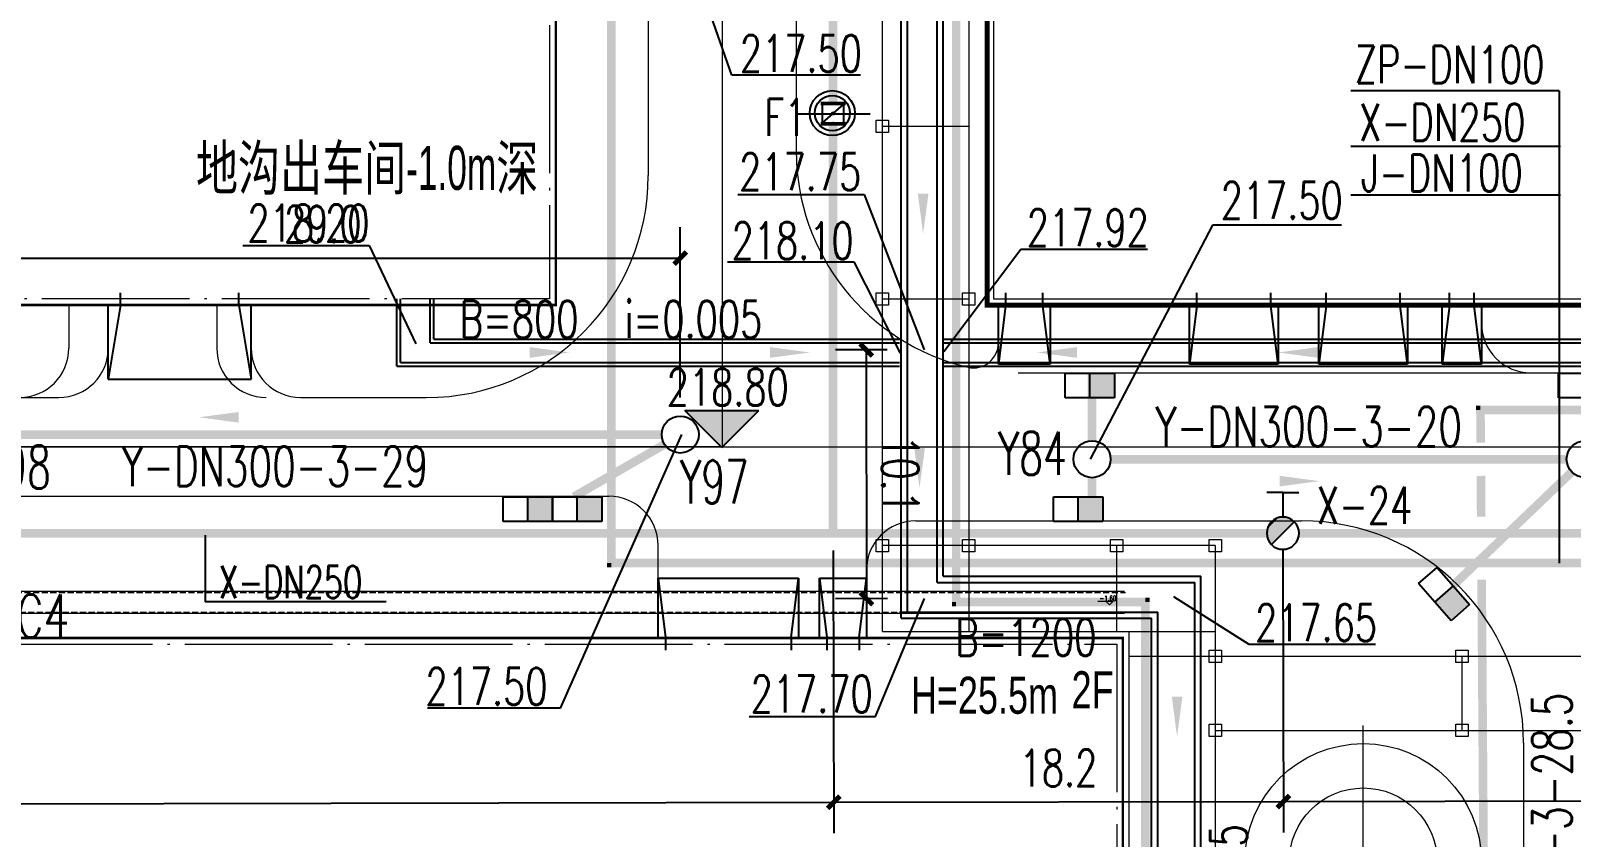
# Model space of a CAD drawing. Header units: metres. Extents: x 497246 to 997717, y 2998582 to 5998198.
# Drawn here: x 497741.4 to 497803.9, y 2999105.5 to 2999138.2 of the extents above; entities that cross this region are included whole.
import ezdxf
from ezdxf.enums import TextEntityAlignment as Align

# ---------------------------------------------------------------- set-up
doc = ezdxf.new("R2010")
doc.units = ezdxf.units.M
doc.header["$LTSCALE"] = 1000
for name, pattern in [('DASH', [0.35, 0.25, -0.1]), ('DOTE', [2.42, 2, -0.2, 0.02, -0.2]), ('HIDDEN', [0.375, 0.25, -0.125])]:
    doc.linetypes.add(name, pattern=pattern)
doc.layers.get('0').update_dxf_attribs({"linetype": 'CONTINUOUS'})
doc.layers.get('Defpoints').update_dxf_attribs({"linetype": 'CONTINUOUS'})
for name, color, linetype, lineweight in [('8', 8, 'CONTINUOUS', 5), ('地沟', 203, 'CONTINUOUS', 18), ('桁架-管廊', 6, 'CONTINUOUS', 0), ('细线', 7, 'CONTINUOUS', 18), ('设备', 253, 'CONTINUOUS', 15), ('道路', 4, 'CONTINUOUS', 15), ('道路中线', 1, 'DOTE', 13)]:
    doc.layers.add(name, color=color, linetype=linetype, lineweight=lineweight)
for name, color, linetype in [('DIM_ELEV', 3, 'CONTINUOUS'), ('EQUIP_消火栓', 7, 'CONTINUOUS'), ('PIPE-喷淋', 6, 'CONTINUOUS'), ('PIPE-消防', 1, 'CONTINUOUS'), ('PIPE-给水', 3, 'CONTINUOUS'), ('PIPE-雨水', 4, 'CONTINUOUS'), ('PUB_TEXT', 7, 'CONTINUOUS'), ('STAIR', 2, 'CONTINUOUS'), ('TEXT_灭火器', 7, 'CONTINUOUS'), ('TEXT_雨水', 7, 'CONTINUOUS'), ('TWT_DIM', 3, 'CONTINUOUS'), ('TWT_雨水口', 4, 'CONTINUOUS'), ('VALVE_喷淋', 7, 'CONTINUOUS'), ('WELL_雨水', 4, 'CONTINUOUS'), ('建筑', 7, 'CONTINUOUS'), ('建筑门坡散水', 9, 'CONTINUOUS'), ('文字', 255, 'CONTINUOUS'), ('新建建筑', 2, 'CONTINUOUS'), ('污水沟', 30, 'CONTINUOUS'), ('雨水标注', 100, 'CONTINUOUS')]:
    doc.layers.add(name, color=color, linetype=linetype)
doc.layers.add('建筑轴线', color=1, linetype='DOTE', lineweight=15, plot=False)
doc.styles.add('_TCH_DIM', font='SIMPLEX', dxfattribs={"bigfont": 'GBCBIG'})
doc.styles.add('_TCH_DIM_T3', font='SIMPLEX', dxfattribs={"width": 0.705882, "bigfont": 'GBCBIG'})
doc.styles.add('_TWT_WELL', font='SIMPLEX', dxfattribs={"width": 0.8, "height": 3.5, "bigfont": 'HZTXT'})
doc.styles.add('CLWD', font='ARIALN.TTF')
doc.styles.add('HZTXT', font='txt', dxfattribs={"width": 0.7, "bigfont": 'HZTXT'})
doc.styles.get("Standard").update_dxf_attribs({"font": 'rs.shx', "bigfont": 'hztxt.shx'})
doc.styles.add('TG_LINETYPE', font='SIMPLEX', dxfattribs={"width": 0.8, "height": 3, "bigfont": 'HZTXT'})
doc.styles.add('亨利项目总图布置_2022_8_8_t3--03$0$亨利项目总图布置_2022_8_8_t3--02$0$CEC', font='ARIALN.TTF')
doc.linetypes.add('TG_J', pattern='A,2,-0.3,["J",TG_LINETYPE,S=0.1,R=0,X=-0.23,Y=-0.15],0', length=2.3)
doc.linetypes.add('TG_S', pattern='A,2,-0.6,["S",TG_LINETYPE,S=0.1,R=0,X=-0.52,Y=-0.15],0', length=2.6)
doc.linetypes.add('TG_X', pattern='A,3,-0.3,["X",TG_LINETYPE,S=0.1,R=0,X=-0.23,Y=-0.15],0', length=3.3)
doc.linetypes.add('TG_Y', pattern='A,2,-0.3,["Y",TG_LINETYPE,S=0.1,R=0,X=-0.23,Y=-0.15],0', length=2.3)
doc.linetypes.add('TG_ZP', pattern='A,3,-0.6,["ZP",TG_LINETYPE,S=0.1,R=0,X=-0.6,Y=-0.2],0', length=3.6)
doc.dimstyles.new('_TWT_ARCH&&1', dxfattribs={"dimtxt": 1.4875, "dimasz": 0.5, "dimexe": 1.25, "dimexo": 1.5, "dimgap": 0.63125, "dimtad": 1, "dimdec": 1, "dimzin": 0, "dimdsep": 46, "dimtxsty": '_TCH_DIM_T3', "dimblk": 'ARCHTICK', "dimcen": 0.09, "dimclrt": 7, "dimazin": 2, "dimtfac": 1, "dimtdec": 1, "dimtix": 1, "dimtmove": 2, "dimatfit": 3, "dimfxl": 1, "dimtolj": 1, "dimtzin": 0, "dimarcsym": 0})

# ---------------------------------------------------------------- blocks, each defined once
blk = doc.blocks.new('A$C8b354ef7')
at = {"layer": '设备', "color": 1, "linetype": 'DOTE'}
for p, q in [((5.487, 0), (5.487, 11.015)), ((0, 5.508), (10.975, 5.508))]:
    blk.add_line(p, q, dxfattribs=at)
at = {"layer": '设备'}
blk.add_circle((5.487, 5.475), 4.8, dxfattribs=at)
at = {"layer": '设备', "linetype": 'HIDDEN'}
blk.add_circle((5.487, 5.475), 3, dxfattribs=at)
blk = doc.blocks.new('A$Cb0f3db38')
at = {"layer": '8'}
for p, q in [((-162650, 2150), (313, 2150)), ((-162050, 1250), (313, 1250))]:
    blk.add_line(p, q, dxfattribs=at)
at = {"layer": '8', "linetype": 'DASH'}
for p, q in [((-162600, 2100), (363, 2100)), ((-162100, 1300), (363, 1300))]:
    blk.add_line(p, q, dxfattribs=at)
at = {"layer": '地沟'}
blk.add_lwpolyline([(-1724, 1808, 0, 0, 0), (-1487, 1808, 52, 0, 0), (-1292, 1808, 0, 0, 0)], format="xyseb", dxfattribs=at)
blk.add_lwpolyline([(-768, 1745), (-137, 1745), (-287, 1595), (-437, 1745)], dxfattribs=at)
at = {"layer": '地沟', "style": '_TCH_DIM', "width": 0.705882}
blk.add_text('-1.60', height=193.4, dxfattribs=at).set_placement((-696, 1762))
blk = doc.blocks.new('$VALVE$00000316')
for p, q in [((-125, 72), (125, -72)), ((-125, 72), (-125, -72)), ((-125, 72), (125, 72)), ((125, 72), (125, -72)), ((-125, -72), (125, -72))]:
    blk.add_line(p, q)
at = {"const_width": 21.1}
blk.add_lwpolyline([(-11, 0, 1), (11, 0, 1)], format="xyb", close=True, dxfattribs=at)
for p in [(-125, 0), (125, 0)]:
    blk.add_point(p)
at = {"color": 7, "flags": 9}
for tag in ['XSIZE', 'YSIZE']:
    blk.add_attdef(tag, (0, 0), '', height=0.5, dxfattribs=at)
blk = doc.blocks.new('_ArchTick')
at = {"color": 0, "linetype": 'ByBlock', "const_width": 0.4}
blk.add_lwpolyline([(-0.5, -0.5), (0.5, 0.5)], dxfattribs=at)
blk = doc.blocks.new('*D473')
at = {"layer": 'Defpoints', "color": 0, "transparency": 16777216}
for p in [(497792.174, 2999118.665), (497850.794, 2999118.769), (497850.814, 2999107.057)]:
    blk.add_point(p, dxfattribs=at)
at = {"layer": 'TWT_DIM', "color": 0, "lineweight": -2, "transparency": 16777216}
for p, q in [((497792.177, 2999117.165), (497792.197, 2999105.702)), ((497850.796, 2999117.269), (497850.817, 2999105.807)), ((497792.195, 2999106.952), (497850.814, 2999107.057))]:
    blk.add_line(p, q, dxfattribs=at)
at = {"layer": 'TWT_DIM', "color": 0, "lineweight": -2, "transparency": 16777216, "xscale": 0.5, "yscale": 0.5, "zscale": 0.5}
for p, rotation in [((497792.195, 2999106.952), 180.102128885093), ((497850.814, 2999107.057), 0.1021288850930501)]:
    blk.add_blockref('_ArchTick', p, dxfattribs=dict(at, rotation=rotation))
at = {"layer": 'TWT_DIM', "color": 7, "transparency": 16777216, "insert": (497821.502, 2999108.38), "char_height": 1.4875, "attachment_point": 5, "rotation": 0.10213, "style": '_TCH_DIM_T3'}
blk.add_mtext('\\A1;58.6', dxfattribs=at)
blk = doc.blocks.new('*D474')
at = {"layer": 'Defpoints', "color": 0, "transparency": 16777216}
for p in [(497773.935, 2999118.632), (497792.174, 2999118.665), (497792.195, 2999106.952)]:
    blk.add_point(p, dxfattribs=at)
at = {"layer": 'TWT_DIM', "color": 0, "lineweight": -2, "transparency": 16777216}
for p, q in [((497773.937, 2999117.132), (497773.958, 2999105.67)), ((497792.177, 2999117.165), (497792.197, 2999105.702)), ((497773.956, 2999106.92), (497792.195, 2999106.952))]:
    blk.add_line(p, q, dxfattribs=at)
at = {"layer": 'TWT_DIM', "color": 0, "lineweight": -2, "transparency": 16777216, "xscale": 0.5, "yscale": 0.5, "zscale": 0.5}
for p, rotation in [((497792.195, 2999106.952), 0.1021288848553864), ((497773.956, 2999106.92), 180.1021288848554)]:
    blk.add_blockref('_ArchTick', p, dxfattribs=dict(at, rotation=rotation))
at = {"layer": 'TWT_DIM', "color": 7, "transparency": 16777216, "insert": (497783.073, 2999108.311), "char_height": 1.4875, "attachment_point": 5, "rotation": 0.10213, "style": '_TCH_DIM_T3'}
blk.add_mtext('\\A1;18.2', dxfattribs=at)
blk = doc.blocks.new('*D475')
at = {"layer": 'Defpoints', "color": 0, "transparency": 16777216}
for p in [(497773.935, 2999118.632), (497683.187, 2999118.47), (497773.956, 2999106.92)]:
    blk.add_point(p, dxfattribs=at)
at = {"layer": 'TWT_DIM', "color": 0, "lineweight": -2, "transparency": 16777216}
for p, q in [((497683.19, 2999116.97), (497683.21, 2999105.508)), ((497773.937, 2999117.132), (497773.958, 2999105.67)), ((497683.208, 2999106.758), (497773.956, 2999106.92))]:
    blk.add_line(p, q, dxfattribs=at)
at = {"layer": 'TWT_DIM', "color": 0, "lineweight": -2, "transparency": 16777216, "xscale": 0.5, "yscale": 0.5, "zscale": 0.5}
for p, rotation in [((497683.208, 2999106.758), 180.1021288848537), ((497773.956, 2999106.92), 0.1021288848536816)]:
    blk.add_blockref('_ArchTick', p, dxfattribs=dict(at, rotation=rotation))
at = {"layer": 'TWT_DIM', "color": 7, "transparency": 16777216, "insert": (497728.579, 2999108.214), "char_height": 1.4875, "attachment_point": 5, "rotation": 0.10213, "style": '_TCH_DIM_T3'}
blk.add_mtext('\\A1;90.7', dxfattribs=at)
blk = doc.blocks.new('*D494')
at = {"layer": 'Defpoints', "color": 0, "transparency": 16777216}
for p in [(497777.629, 2999125.268), (497775.285, 2999115.179), (497777.64, 2999115.181)]:
    blk.add_point(p, dxfattribs=at)
at = {"layer": 'TWT_DIM', "color": 0, "lineweight": -2, "transparency": 16777216}
for p, q in [((497776.129, 2999125.267), (497774.024, 2999125.264)), ((497775.274, 2999125.266), (497775.285, 2999115.179)), ((497776.14, 2999115.18), (497774.035, 2999115.177))]:
    blk.add_line(p, q, dxfattribs=at)
at = {"layer": 'TWT_DIM', "color": 0, "lineweight": -2, "transparency": 16777216, "xscale": 0.5, "yscale": 0.5, "zscale": 0.5}
for p, rotation in [((497775.274, 2999125.266), 90.06428990372095), ((497775.285, 2999115.179), 270.064289903721)]:
    blk.add_blockref('_ArchTick', p, dxfattribs=dict(at, rotation=rotation))
at = {"layer": 'TWT_DIM', "color": 7, "transparency": 16777216, "insert": (497776.654, 2999120.224), "char_height": 1.4875, "attachment_point": 5, "rotation": 270.06429, "style": '_TCH_DIM_T3'}
blk.add_mtext('\\A1;10.1', dxfattribs=at)
blk = doc.blocks.new('*D514')
at = {"layer": 'Defpoints', "color": 0, "transparency": 16777216}
for p in [(497767.734, 2999128.991), (497738.734, 2999121.833), (497767.734, 2999121.833)]:
    blk.add_point(p, dxfattribs=at)
at = {"layer": 'TWT_DIM', "color": 0, "lineweight": -2, "transparency": 16777216}
for p, q in [((497738.734, 2999123.333), (497738.734, 2999130.241)), ((497767.734, 2999123.333), (497767.734, 2999130.241)), ((497738.734, 2999128.991), (497767.734, 2999128.991))]:
    blk.add_line(p, q, dxfattribs=at)
at = {"layer": 'TWT_DIM', "color": 0, "lineweight": -2, "transparency": 16777216, "xscale": 0.5, "yscale": 0.5, "zscale": 0.5, "rotation": 180}
blk.add_blockref('_ArchTick', (497738.734, 2999128.991), dxfattribs=at)
at = {"layer": 'TWT_DIM', "color": 0, "lineweight": -2, "transparency": 16777216, "xscale": 0.5, "yscale": 0.5, "zscale": 0.5}
blk.add_blockref('_ArchTick', (497767.734, 2999128.991), dxfattribs=at)
at = {"layer": 'TWT_DIM', "color": 7, "transparency": 16777216, "insert": (497753.234, 2999130.366), "char_height": 1.4875, "attachment_point": 5, "style": '_TCH_DIM_T3'}
blk.add_mtext('\\A1;29.0', dxfattribs=at)
blk = doc.blocks.new('$TwtSys$00000187')
blk.add_circle((0, 0), 0.5)
blk = doc.blocks.new('$TwtSys$00000424')
for p, q in [((-500, 250), (500, 250)), ((-500, -250), (-500, 250)), ((0, -250), (0, 250)), ((500, 250), (500, -250)), ((500, -250), (-500, -250))]:
    blk.add_line(p, q)
blk.add_solid([(0, 250), (500, 250), (0, -250), (500, -250)])
blk = doc.blocks.new('$TwtSys$00000385')
for p, q in [((0, 331), (-130, 331)), ((0, 331), (0, 131)), ((0, 331), (130, 331)), ((92, 92), (-92, -92))]:
    blk.add_line(p, q)
for start, end in [(315, 135), (135, 315)]:
    blk.add_arc((0, 0), 131, start, end)
at = {"color": 0}
for points in [[(-34, 127), (-127, 34), (34, 127), (-127, -34)], [(-93, 93), (-93, 93), (-34, 127), (-127, 34)], [(34, 127), (-127, -34), (93, 93), (-93, -93)]]:
    blk.add_solid(points, dxfattribs=at)
blk = doc.blocks.new('$TwtSys$00000425')
for p, q in [((-1000, -250), (-1000, 250)), ((-1000, 250), (0, 250)), ((-500, -250), (-500, 250)), ((0, 250), (1000, 250)), ((0, 250), (0, -250)), ((0, -250), (0, 250)), ((500, -250), (500, 250)), ((1000, 250), (1000, -250)), ((0, -250), (-1000, -250)), ((1000, -250), (0, -250))]:
    blk.add_line(p, q)
for points in [[(-500, 250), (0, 250), (-500, -250), (0, -250)], [(500, 250), (1000, 250), (500, -250), (1000, -250)]]:
    blk.add_solid(points)

msp = doc.modelspace()

# ---------------------------------------------------------------- hatches: boundary and pattern name
at = {"layer": 'DIM_ELEV'}
msp.add_hatch(color=0, dxfattribs=at).paths.add_polyline_path([(497769.424, 2999121.312), (497767.924, 2999122.812), (497770.924, 2999122.812)])
at = {"layer": 'PIPE-喷淋', "linetype": 'TG_ZP'}
for points in [[(497800.188, 2999122.833), (497800.013, 2999122.831), (497800.012, 2999123.008)], [(497800.188, 2999122.833), (497800.188, 2999123.008), (497800.012, 2999123.008)]]:
    msp.add_hatch(color=0, dxfattribs=at).paths.add_polyline_path(points)
at = {"layer": 'PIPE-给水', "linetype": 'TG_J'}
for points in [[(497764.934, 2999116.62), (497764.759, 2999116.62), (497764.759, 2999116.445)], [(497764.934, 2999116.62), (497764.934, 2999116.445), (497764.759, 2999116.445)]]:
    msp.add_hatch(color=80, dxfattribs=at).paths.add_polyline_path(points)
at = {"layer": 'PIPE-给水', "linetype": 'TG_S'}
for points in [[(497778.923, 2999115.044), (497778.748, 2999115.044), (497778.748, 2999114.869)], [(497778.923, 2999115.044), (497778.923, 2999114.869), (497778.748, 2999114.869)], [(497786.596, 2999115.044), (497786.596, 2999115.219), (497786.771, 2999115.219)], [(497786.596, 2999115.044), (497786.771, 2999115.044), (497786.771, 2999115.219)]]:
    msp.add_hatch(color=111, dxfattribs=at).paths.add_polyline_path(points)

# ---------------------------------------------------------------- linework, layer by layer
at = {"color": 0}
msp.add_line((497772.434, 2999134.843), (497775.434, 2999134.843), dxfattribs=at)
at = {"layer": 'DIM_ELEV', "color": 0}
for p, q in [((497769.424, 2999121.312), (497767.924, 2999122.812)), ((497767.924, 2999122.812), (497770.924, 2999122.812)), ((497769.424, 2999121.312), (497770.924, 2999122.812))]:
    msp.add_line(p, q, dxfattribs=at)
at = {"layer": 'PIPE-喷淋', "color": 0, "linetype": 'TG_ZP', "ltscale": 0.003, "const_width": 0.35}
for points in [[(497800.188, 2999122.833), (497800.197, 2999121.508)], [(497800.188, 2999122.833), (497822.21, 2999122.833)], [(497800.207, 2999120.158), (497800.218, 2999118.507)], [(497800.236, 2999115.946), (497800.546, 2999072.008)]]:
    msp.add_lwpolyline(points, dxfattribs=at)
at = {"layer": 'PIPE-消防', "color": 70, "linetype": 'ByBlock'}
for p, q in [((497803.382, 2999135.773), (497794.925, 2999135.773)), ((497803.382, 2999135.773), (497803.382, 2999116.621)), ((497748.462, 2999117.755), (497748.462, 2999115.046))]:
    msp.add_line(p, q, dxfattribs=at)
at = {"layer": 'PIPE-消防', "linetype": 'TG_X', "ltscale": 0.005, "const_width": 0.35}
for points in [[(497773.934, 2999135.303), (497773.934, 2999153.679)], [(497773.934, 2999117.83), (497773.934, 2999134.403)], [(497683.828, 2999117.832), (497773.934, 2999117.83)], [(497773.934, 2999117.83), (497791.52, 2999117.831)], [(497792.828, 2999117.831), (497815.168, 2999117.833)]]:
    msp.add_lwpolyline(points, dxfattribs=at)
at = {"layer": 'PIPE-给水', "color": 70, "linetype": 'ByBlock'}
for p, q in [((497803.438, 2999133.51), (497794.925, 2999133.51)), ((497803.438, 2999131.545), (497794.925, 2999131.545)), ((497755.801, 2999115.046), (497748.462, 2999115.046))]:
    msp.add_line(p, q, dxfattribs=at)
at = {"layer": 'PIPE-给水', "color": 111, "linetype": 'TG_S', "ltscale": 0.004, "const_width": 0.35}
for points in [[(497778.923, 2999116.62), (497778.923, 2999173.376)], [(497778.923, 2999115.044), (497778.923, 2999116.62)], [(497786.596, 2999115.044), (497778.923, 2999115.044)]]:
    msp.add_lwpolyline(points, dxfattribs=at)
at = {"layer": 'PIPE-给水', "color": 80, "linetype": 'TG_J', "ltscale": 0.004, "const_width": 0.35}
for points in [[(497764.934, 2999116.62), (497764.934, 2999169.333)], [(497764.934, 2999116.62), (497778.923, 2999116.62)], [(497778.923, 2999116.62), (497806.934, 2999116.621)]]:
    msp.add_lwpolyline(points, dxfattribs=at)
at = {"layer": 'PIPE-给水', "color": 111, "linetype": 'TG_S', "ltscale": 0.0025, "const_width": 0.35}
msp.add_lwpolyline([(497786.596, 2999077.009), (497786.596, 2999115.044)], dxfattribs=at)
at = {"layer": 'PIPE-雨水', "color": 0, "linetype": 'TG_Y', "ltscale": 0.005, "const_width": 0.35}
for points in [[(497784.434, 2999121.583), (497784.434, 2999124.333)], [(497739.484, 2999121.833), (497766.984, 2999121.833)], [(497785.184, 2999120.833), (497803.684, 2999120.833)], [(497784.434, 2999118.333), (497784.434, 2999120.083)]]:
    msp.add_lwpolyline(points, dxfattribs=at)
at = {"layer": 'PIPE-雨水', "color": 70, "linetype": 'ByBlock'}
for points in [[(497752.69, 2999122.526, 0, 0, 0), (497748.207, 2999122.533, 0, 0.432, 0), (497749.827, 2999122.531, 0, 0, 0)], [(497789.176, 2999119.949, 0, 0, 0), (497793.659, 2999119.943, 0, 0.432, 0), (497792.039, 2999119.945, 0, 0, 0)]]:
    msp.add_lwpolyline(points, format="xyseb", dxfattribs=at)
at = {"layer": 'PIPE-雨水', "color": 0, "linetype": 'TG_Y', "ltscale": 0.0025, "const_width": 0.35}
for points in [[(497767.099, 2999121.434), (497763.422, 2999119.313)], [(497803.892, 2999120.314), (497799.077, 2999115.709)]]:
    msp.add_lwpolyline(points, dxfattribs=at)
at = {"layer": 'STAIR'}
for p, q in [((497744.534, 2999124.083), (497744.534, 2999127.083)), ((497745.034, 2999127.083), (497744.534, 2999124.083)), ((497749.834, 2999127.083), (497750.334, 2999124.083)), ((497750.334, 2999124.083), (497750.334, 2999127.083)), ((497744.534, 2999124.083), (497750.334, 2999124.083))]:
    msp.add_line(p, q, dxfattribs=at)
at = {"layer": 'VALVE_喷淋', "linetype": 'Continuous'}
for p, q in [((497773.431, 2999135.3), (497774.431, 2999135.306)), ((497773.431, 2999135.3), (497774.431, 2999135.306)), ((497773.432, 2999135.224), (497774.432, 2999135.231)), ((497773.432, 2999135.224), (497774.432, 2999135.231)), ((497773.437, 2999134.474), (497774.437, 2999134.481)), ((497773.437, 2999134.474), (497774.437, 2999134.481)), ((497773.437, 2999134.399), (497774.437, 2999134.406)), ((497773.437, 2999134.399), (497774.437, 2999134.406))]:
    msp.add_line(p, q, dxfattribs=at)
for radius in [0.913, 0.913, 0.713, 0.713]:
    msp.add_circle((497773.901, 2999134.865), radius, dxfattribs=at)
at = {"layer": '建筑', "linetype": 'Continuous', "const_width": 0.1}
for points in [[(497780.184, 2999127.083), (497841.684, 2999127.083), (497841.684, 2999187.583), (497780.184, 2999187.583)], [(497570.184, 2999127.083), (497582.184, 2999127.083), (497582.184, 2999124.233), (497612.384, 2999124.233), (497612.384, 2999127.083), (497690.184, 2999127.083), (497690.184, 2999124.233), (497702.684, 2999124.233), (497702.684, 2999127.083), (497762.684, 2999127.083), (497762.684, 2999160.583), (497570.184, 2999160.583)], [(497785.684, 2999077.583), (497572.184, 2999077.583), (497572.184, 2999113.583), (497785.684, 2999113.583)]]:
    msp.add_lwpolyline(points, close=True, dxfattribs=at)
at = {"layer": '建筑轴线', "ltscale": 3}
msp.add_lwpolyline([(497780.434, 2999127.333), (497841.434, 2999127.333), (497841.434, 2999187.333), (497780.434, 2999187.333)], close=True, dxfattribs=at)
at = {"layer": '建筑轴线', "ltscale": 0.003}
for points in [[(497780.434, 2999127.333), (497841.434, 2999127.333), (497841.434, 2999187.333), (497780.434, 2999187.333)], [(497570.434, 2999160.333), (497762.434, 2999160.333), (497762.434, 2999127.333), (497570.434, 2999127.333)], [(497572.434, 2999113.333), (497785.434, 2999113.333), (497785.434, 2999077.833), (497572.434, 2999077.833)]]:
    msp.add_lwpolyline(points, close=True, dxfattribs=at)
at = {"layer": '建筑门坡散水', "linetype": 'Continuous'}
for p, q in [((497745.034, 2999127.083), (497745.034, 2999127.583)), ((497749.834, 2999127.083), (497749.834, 2999127.583)), ((497780.934, 2999127.083), (497780.934, 2999127.583)), ((497782.434, 2999127.083), (497782.434, 2999127.583)), ((497788.684, 2999127.083), (497788.684, 2999127.583)), ((497791.684, 2999127.083), (497791.684, 2999127.583)), ((497793.934, 2999127.083), (497793.934, 2999127.583)), ((497796.934, 2999127.083), (497796.934, 2999127.583)), ((497798.934, 2999127.083), (497798.934, 2999127.583)), ((497799.934, 2999127.083), (497799.934, 2999127.583)), ((497744.534, 2999124.083), (497744.534, 2999127.083)), ((497745.034, 2999127.083), (497744.534, 2999124.083)), ((497749.834, 2999127.083), (497750.334, 2999124.083)), ((497750.334, 2999124.083), (497750.334, 2999127.083)), ((497780.634, 2999124.683), (497780.634, 2999127.048)), ((497780.931, 2999127.048), (497780.634, 2999124.683)), ((497782.734, 2999124.683), (497782.438, 2999127.048)), ((497782.734, 2999127.048), (497782.734, 2999124.683)), ((497788.384, 2999124.683), (497788.384, 2999127.083)), ((497788.681, 2999127.048), (497788.384, 2999124.683)), ((497791.984, 2999124.683), (497791.688, 2999127.048)), ((497791.984, 2999127.083), (497791.984, 2999124.683)), ((497793.634, 2999124.683), (497793.634, 2999127.083)), ((497793.931, 2999127.048), (497793.634, 2999124.683)), ((497797.234, 2999124.683), (497796.938, 2999127.048)), ((497797.234, 2999127.083), (497797.234, 2999124.683)), ((497798.634, 2999124.683), (497798.634, 2999127.083)), ((497798.931, 2999127.048), (497798.634, 2999124.683)), ((497800.234, 2999124.683), (497799.938, 2999127.048)), ((497800.234, 2999127.083), (497800.234, 2999124.683)), ((497782.734, 2999124.683), (497780.634, 2999124.683)), ((497791.984, 2999124.683), (497788.384, 2999124.683)), ((497797.234, 2999124.683), (497793.634, 2999124.683)), ((497800.234, 2999124.683), (497798.634, 2999124.683)), ((497744.534, 2999124.083), (497750.334, 2999124.083)), ((497766.834, 2999116.003), (497772.534, 2999116.003)), ((497766.834, 2999113.603), (497766.834, 2999116.003)), ((497766.834, 2999116.003), (497767.134, 2999113.603)), ((497772.234, 2999113.603), (497772.534, 2999116.003)), ((497772.534, 2999116.003), (497772.534, 2999113.603)), ((497773.384, 2999116.003), (497775.284, 2999116.003)), ((497773.384, 2999113.603), (497773.384, 2999116.003)), ((497773.384, 2999116.003), (497773.684, 2999113.603)), ((497774.984, 2999113.603), (497775.284, 2999116.003)), ((497775.284, 2999116.003), (497775.284, 2999113.603)), ((497767.134, 2999113.583), (497767.134, 2999113.083)), ((497772.234, 2999113.583), (497772.234, 2999113.083)), ((497773.684, 2999113.583), (497773.684, 2999113.083)), ((497774.984, 2999113.583), (497774.984, 2999113.083))]:
    msp.add_line(p, q, dxfattribs=at)
at = {"layer": '新建建筑', "color": 0, "linetype": 'Continuous', "const_width": 0.2}
msp.add_lwpolyline([(497780.184, 2999127.083), (497841.684, 2999127.083), (497841.684, 2999187.583), (497780.184, 2999187.583)], close=True, dxfattribs=at)
at = {"layer": '桁架-管廊', "linetype": 'ByBlock', "ltscale": 0.2}
for p, q in [((497789.434, 2999112.833), (497785.934, 2999112.833)), ((497799.434, 2999112.833), (497799.434, 2999109.833))]:
    msp.add_line(p, q, dxfattribs=at)
for points in [[(497775.934, 2999113.843), (497775.934, 2999173.838), (497779.434, 2999173.838), (497779.434, 2999113.843)], [(497775.934, 2999134.333), (497779.434, 2999134.333)], [(497775.934, 2999134.333), (497779.434, 2999134.333)], [(497775.934, 2999127.333), (497779.434, 2999127.333)], [(497789.434, 2999117.333), (497775.934, 2999117.333)], [(497785.434, 2999113.833), (497785.434, 2999117.333)], [(497789.434, 2999117.333), (497789.434, 2999056.333)], [(497789.434, 2999113.833), (497775.934, 2999113.833)], [(497785.934, 2999056.333), (497785.934, 2999113.833)], [(497812.934, 2999112.833), (497789.184, 2999112.833)], [(497789.434, 2999109.833), (497812.934, 2999109.833)]]:
    msp.add_lwpolyline(points, dxfattribs=at)
for points in [[(497775.684, 2999134.583), (497776.184, 2999134.583), (497776.184, 2999134.083), (497775.684, 2999134.083)], [(497775.684, 2999127.583), (497776.184, 2999127.583), (497776.184, 2999127.083), (497775.684, 2999127.083)], [(497779.184, 2999127.583), (497779.684, 2999127.583), (497779.684, 2999127.083), (497779.184, 2999127.083)], [(497775.684, 2999117.583), (497776.184, 2999117.583), (497776.184, 2999117.083), (497775.684, 2999117.083)], [(497779.184, 2999117.583), (497779.684, 2999117.583), (497779.684, 2999117.083), (497779.184, 2999117.083)], [(497785.184, 2999117.583), (497785.684, 2999117.583), (497785.684, 2999117.083), (497785.184, 2999117.083)], [(497789.184, 2999117.583), (497789.684, 2999117.583), (497789.684, 2999117.083), (497789.184, 2999117.083)], [(497789.184, 2999113.083), (497789.684, 2999113.083), (497789.684, 2999112.583), (497789.184, 2999112.583)], [(497799.184, 2999113.083), (497799.684, 2999113.083), (497799.684, 2999112.583), (497799.184, 2999112.583)], [(497789.184, 2999110.083), (497789.684, 2999110.083), (497789.684, 2999109.583), (497789.184, 2999109.583)], [(497799.184, 2999110.083), (497799.684, 2999110.083), (497799.684, 2999109.583), (497799.184, 2999109.583)]]:
    msp.add_lwpolyline(points, close=True, dxfattribs=at)
at = {"layer": '污水沟', "color": 30}
for p, q in [((497778.398, 2999116.083), (497778.398, 2999172.922)), ((497778.148, 2999115.833), (497778.148, 2999172.672)), ((497776.698, 2999114.383), (497776.698, 2999171.222)), ((497776.948, 2999114.633), (497776.948, 2999171.472)), ((497756.234, 2999124.606), (497756.234, 2999127.333)), ((497756.384, 2999124.756), (497756.384, 2999127.333)), ((497757.584, 2999125.556), (497757.584, 2999127.333)), ((497757.734, 2999125.706), (497757.734, 2999127.333)), ((497757.584, 2999125.556), (497776.63, 2999125.556)), ((497757.734, 2999125.706), (497776.63, 2999125.706)), ((497778.398, 2999125.706), (497854.04, 2999125.706)), ((497778.398, 2999125.556), (497854.19, 2999125.556)), ((497756.234, 2999124.606), (497776.63, 2999124.606)), ((497756.384, 2999124.756), (497776.63, 2999124.756)), ((497778.398, 2999124.756), (497854.79, 2999124.756)), ((497778.398, 2999124.606), (497854.94, 2999124.606)), ((497778.398, 2999116.083), (497788.85, 2999116.083)), ((497788.85, 2999077.217), (497788.85, 2999116.083)), ((497778.148, 2999115.833), (497788.6, 2999115.833)), ((497788.6, 2999077.217), (497788.6, 2999115.833)), ((497776.63, 2999114.633), (497784.331, 2999114.633)), ((497776.698, 2999114.383), (497786.85, 2999114.383)), ((497776.948, 2999114.633), (497787.1, 2999114.633)), ((497786.85, 2999074.588), (497786.85, 2999114.383)), ((497787.1, 2999077.217), (497787.1, 2999114.633))]:
    msp.add_line(p, q, dxfattribs=at)
at = {"layer": '污水沟', "color": 70}
for p, q in [((497770.065, 2999131.572), (497775.191, 2999131.572)), ((497775.191, 2999131.572), (497777.629, 2999125.268)), ((497749.994, 2999129.497), (497755.12, 2999129.497)), ((497755.12, 2999129.497), (497757.008, 2999125.511)), ((497781.551, 2999129.336), (497778.421, 2999125.193)), ((497786.678, 2999129.336), (497781.551, 2999129.336)), ((497769.645, 2999128.835), (497774.771, 2999128.835)), ((497774.771, 2999128.835), (497776.646, 2999125.133)), ((497775.656, 2999110.398), (497777.64, 2999115.181)), ((497790.81, 2999113.319), (497787.751, 2999115.256)), ((497795.936, 2999113.319), (497790.81, 2999113.319)), ((497770.529, 2999110.398), (497775.656, 2999110.398))]:
    msp.add_line(p, q, dxfattribs=at)
at = {"layer": '污水沟', "color": 30}
for points in [[(497777.589, 2999134.461, 0, 0, 0), (497777.583, 2999129.978, 0, 0.432, 0), (497777.585, 2999131.598, 0, 0, 0)], [(497758.762, 2999125.167, 0, 0, 0), (497763.245, 2999125.16, 0, 0.432, 0), (497761.625, 2999125.162, 0, 0, 0)], [(497768.513, 2999125.167, 0, 0, 0), (497772.996, 2999125.16, 0, 0.432, 0), (497771.376, 2999125.162, 0, 0, 0)], [(497786.681, 2999125.167, 0, 0, 0), (497782.198, 2999125.16, 0, 0.432, 0), (497783.818, 2999125.162, 0, 0, 0)], [(497796.46, 2999125.167, 0, 0, 0), (497791.978, 2999125.16, 0, 0.432, 0), (497793.598, 2999125.162, 0, 0, 0)], [(497777.444, 2999124.145, 0, 0, 0), (497777.437, 2999119.662, 0, 0.432, 0), (497777.439, 2999121.282, 0, 0, 0)], [(497787.889, 2999114.068, 0, 0, 0), (497787.883, 2999109.585, 0, 0.432, 0), (497787.885, 2999111.205, 0, 0, 0)]]:
    msp.add_lwpolyline(points, format="xyseb", dxfattribs=at)
at = {"layer": '道路', "linetype": 'ByBlock', "lineweight": 0, "ltscale": 0.2}
for p, q in [((497772.434, 2999169.333), (497772.434, 2999133.333)), ((497766.434, 2999154.333), (497766.434, 2999132.333)), ((497742.934, 2999127.083), (497742.934, 2999125.333)), ((497744.534, 2999127.083), (497744.534, 2999125.333)), ((497748.934, 2999127.083), (497748.934, 2999125.333)), ((497750.334, 2999127.083), (497750.334, 2999125.333)), ((497780.634, 2999127.083), (497780.634, 2999125.538)), ((497800.234, 2999127.083), (497800.234, 2999126.333)), ((497781.434, 2999124.333), (497912.434, 2999124.333)), ((497802.234, 2999124.333), (497821.334, 2999124.333)), ((497672.684, 2999123.333), (497742.534, 2999123.333)), ((497752.334, 2999123.333), (497757.434, 2999123.333)), ((497674.084, 2999119.333), (497764.834, 2999119.333)), ((497777.284, 2999118.333), (497792.934, 2999118.333)), ((497766.834, 2999113.583), (497766.834, 2999117.333)), ((497775.284, 2999113.583), (497775.284, 2999116.333)), ((497801.934, 2999109.333), (497801.934, 2999081.333))]:
    msp.add_line(p, q, dxfattribs=at)
for centre, radius, start, end in [((497781.434, 2999133.333), 9, 180, 256.99712), ((497757.434, 2999132.333), 9, 270, 0), ((497802.234, 2999126.333), 2, 180, 270), ((497779.634, 2999125.538), 1, 256.99712, 0), ((497740.934, 2999125.333), 2, 270, 0), ((497742.534, 2999125.333), 2, 270, 0), ((497750.934, 2999125.333), 2, 180, 270), ((497752.334, 2999125.333), 2, 180, 270), ((497764.834, 2999117.333), 2, 0, 90), ((497777.284, 2999116.333), 2, 90, 180), ((497792.934, 2999109.333), 9, 0, 90)]:
    msp.add_arc(centre, radius, start, end, dxfattribs=at)
at = {"layer": '道路中线', "ltscale": 5}
for p, q in [((497769.434, 2999166.333), (497769.434, 2999121.333)), ((497769.434, 2999121.333), (497565.751, 2999121.333)), ((497565.839, 2999121.333), (497924.934, 2999121.333))]:
    msp.add_line(p, q, dxfattribs=at)
at = {"layer": '道路中线', "ltscale": 0.005}
for p, q in [((497769.434, 2999166.333), (497769.434, 2999121.333)), ((497565.839, 2999121.333), (497924.934, 2999121.333))]:
    msp.add_line(p, q, dxfattribs=at)
at = {"layer": '雨水标注', "color": 70}
for p, q in [((497769.819, 2999136.399), (497767.934, 2999141.833)), ((497775.044, 2999136.399), (497769.819, 2999136.399)), ((497789.323, 2999130.326), (497784.361, 2999120.838)), ((497794.547, 2999130.326), (497789.323, 2999130.326)), ((497762.87, 2999110.733), (497767.791, 2999121.833)), ((497762.87, 2999110.733), (497757.488, 2999110.733))]:
    msp.add_line(p, q, dxfattribs=at)

# ---------------------------------------------------------------- block references
at = {"color": 0, "xscale": 0.001, "yscale": 0.001, "zscale": 0.001}
msp.add_blockref('A$Cb0f3db38', (497785.434, 2999113.333), dxfattribs=at)
at = {"layer": 'EQUIP_消火栓', "xscale": 0.005, "yscale": 0.005, "zscale": 0.005}
msp.add_blockref('$TwtSys$00000385', (497792.174, 2999117.833), dxfattribs=at)
at = {"layer": 'TWT_雨水口', "xscale": 0.002, "yscale": 0.002, "zscale": 0.002}
for name, p in [('$TwtSys$00000424', (497784.349, 2999123.821)), ('$TwtSys$00000424', (497804.349, 2999123.821)), ('$TwtSys$00000425', (497762.555, 2999118.813)), ('$TwtSys$00000424', (497783.869, 2999118.804))]:
    msp.add_blockref(name, p, dxfattribs=at)
at = {"layer": 'TWT_雨水口', "xscale": 0.002, "yscale": 0.002, "zscale": 0.002, "rotation": 311.1133482374769}
msp.add_blockref('$TwtSys$00000424', (497798.715, 2999115.363), dxfattribs=at)
at = {"layer": 'VALVE_喷淋', "linetype": 'Continuous', "xscale": 0.00300418119039787, "yscale": 0.006000000000000001, "zscale": 0.00300418119039787, "rotation": 90.36506124146828}
msp.add_blockref('$VALVE$00000316', (497773.934, 2999134.853), dxfattribs=at)
msp.add_blockref('$VALVE$00000316', (497773.934, 2999134.853), dxfattribs=at)
at = {"layer": 'WELL_雨水', "xscale": 1.5, "yscale": 1.5, "zscale": 1.5}
for p in [(497767.734, 2999121.833), (497784.434, 2999120.833), (497804.434, 2999120.833)]:
    msp.add_blockref('$TwtSys$00000187', p, dxfattribs=at)
at = {"layer": '细线', "linetype": 'Continuous'}
msp.add_blockref('A$C8b354ef7', (497789.947, 2999099.025), dxfattribs=at)

# ---------------------------------------------------------------- texts
at = {"layer": 'PIPE-喷淋', "linetype": 'TG_ZP', "ltscale": 800, "style": 'HZTXT', "width": 0.7}
msp.add_text('ZP-DN100', height=1.508, dxfattribs=at).set_placement((497798.937, 2999136.837, 10.496), align=Align.MIDDLE)
at = {"layer": 'PIPE-消防', "color": 140, "linetype": 'TG_X', "ltscale": 700, "style": 'HZTXT', "width": 0.7}
msp.add_text('F1', height=1.5, dxfattribs=at).set_placement((497771.147, 2999133.94))
at = {"layer": 'PIPE-消防', "linetype": 'TG_X', "ltscale": 700, "style": 'HZTXT', "width": 0.7}
for height, p in [(1.508, (497798.641, 2999134.495)), (1.3, (497751.932, 2999115.853))]:
    msp.add_text('X-DN250', height=height, dxfattribs=at).set_placement(p, align=Align.MIDDLE)
at = {"layer": 'PIPE-消防', "color": 140, "linetype": 'TG_X', "ltscale": 700, "style": 'HZTXT', "width": 0.7}
msp.add_text('X-24', height=1.5, dxfattribs=at).set_placement((497795.487, 2999118.96), align=Align.MIDDLE)
at = {"layer": 'PIPE-给水', "color": 3, "linetype": 'TG_J', "ltscale": 800, "style": 'HZTXT', "width": 0.7}
msp.add_text('J-DN100', height=1.508, dxfattribs=at).set_placement((497798.625, 2999132.437), align=Align.MIDDLE)
at = {"layer": 'PIPE-雨水', "color": 70, "style": 'HZTXT', "width": 0.7}
for s, p in [('Y-DN300-3-20', (497793.223, 2999122.153, 20.881)), ('Y-DN300-3-29', (497751.302, 2999120.543, 20.881))]:
    msp.add_text(s, height=1.6, dxfattribs=at).set_placement(p, align=Align.MIDDLE)
msp.add_text('Y-DN600-3-28.5', height=1.6, rotation=90, dxfattribs=at).set_placement((497803.091, 2999104.429, 20.881), align=Align.MIDDLE)
at = {"layer": 'PUB_TEXT', "color": 1, "style": 'CLWD', "width": 0.7}
msp.add_text('地沟出车间-1.0m深', height=1.785, dxfattribs=at).set_placement((497748.092, 2999131.754))
at = {"layer": 'PUB_TEXT', "color": 0, "style": '_TCH_DIM', "width": 0.705882}
msp.add_text('218.80', height=1.4875, dxfattribs=at).set_placement((497767.184, 2999123.004))
at = {"layer": 'TEXT_灭火器', "color": 3, "style": 'HZTXT', "width": 0.7}
msp.add_text('MF/ABC4', height=1.75, dxfattribs=at).set_placement((497735.399, 2999113.596))
at = {"layer": 'TEXT_雨水', "style": '_TWT_WELL', "width": 0.64}
for s, p in [('Y84', (497780.623, 2999120.197)), ('Y98', (497739.422, 2999119.638)), ('Y97', (497767.727, 2999119.037))]:
    msp.add_text(s, height=1.75, dxfattribs=at).set_placement(p)
at = {"layer": '文字', "color": 7, "style": '亨利项目总图布置_2022_8_8_t3--03$0$亨利项目总图布置_2022_8_8_t3--02$0$CEC', "width": 0.85}
for s, p in [('H=25.5m', (497777.088, 2999110.511)), ('2F', (497783.605, 2999110.734))]:
    msp.add_text(s, height=1.5, dxfattribs=at).set_placement(p)
at = {"layer": '污水沟', "color": 2, "style": 'HZTXT', "width": 0.7}
for s, p in [('217.75', (497772.597, 2999132.486, 20.881)), ('218.20', (497752.655, 2999130.406, 20.881)), ('218.10', (497772.29, 2999129.691, 20.881)), ('217.92', (497784.262, 2999130.221, 20.881)), ('217.65', (497793.52, 2999114.204, 20.881)), ('217.70', (497773.062, 2999111.312, 20.881))]:
    msp.add_text(s, height=1.5, dxfattribs=at).set_placement(p, align=Align.MIDDLE)
at = {"layer": '污水沟', "color": 30, "style": 'HZTXT', "width": 0.7}
for s, p in [('B=800  i=0.005', (497764.923, 2999126.539, 10.023)), ('B=1200', (497781.751, 2999113.604, 10.023))]:
    msp.add_text(s, height=1.5, dxfattribs=at).set_placement(p, align=Align.MIDDLE)
msp.add_text('B=1200 i=0.005', height=1.5, rotation=90, dxfattribs=at).set_placement((497789.942, 2999099.914, 16.705), align=Align.MIDDLE)
at = {"layer": '雨水标注', "color": 70, "style": 'HZTXT', "width": 0.7}
for p in [(497772.625, 2999137.284, 20.881), (497792.128, 2999131.326, 20.881), (497759.874, 2999111.618, 20.881)]:
    msp.add_text('217.50', height=1.5, dxfattribs=at).set_placement(p, align=Align.MIDDLE)

# ---------------------------------------------------------------- dimensions: what is measured, and where the dimension line sits
at = {"layer": 'TWT_DIM', "color": 0}
for p1, p2, distance, picture, middle in [((497738.734, 2999121.833), (497767.734, 2999121.833), 7.158, '*D514', (497753.234, 2999130.366)), ((497777.629, 2999125.268), (497777.64, 2999115.181), -2.355, '*D494', (497776.654, 2999120.224))]:
    dim = msp.add_aligned_dim(p1=p1, p2=p2, distance=distance, dimstyle='_TWT_ARCH&&1', dxfattribs=at)
    dim.commit()
    dim.dimension.update_dxf_attribs({"geometry": picture, "text_midpoint": middle})
at = {"layer": 'TWT_DIM', "color": 3}
for p1, p2, picture, middle in [((497683.187, 2999118.47), (497773.935, 2999118.632), '*D475', (497728.579, 2999108.214)), ((497773.935, 2999118.632), (497792.174, 2999118.665), '*D474', (497783.073, 2999108.311)), ((497792.174, 2999118.665), (497850.794, 2999118.769), '*D473', (497821.502, 2999108.38))]:
    dim = msp.add_aligned_dim(p1=p1, p2=p2, distance=-11.712, dimstyle='_TWT_ARCH&&1', dxfattribs=at)
    dim.commit()
    dim.dimension.update_dxf_attribs({"geometry": picture, "text_midpoint": middle})

doc.saveas('drawing.dxf')
